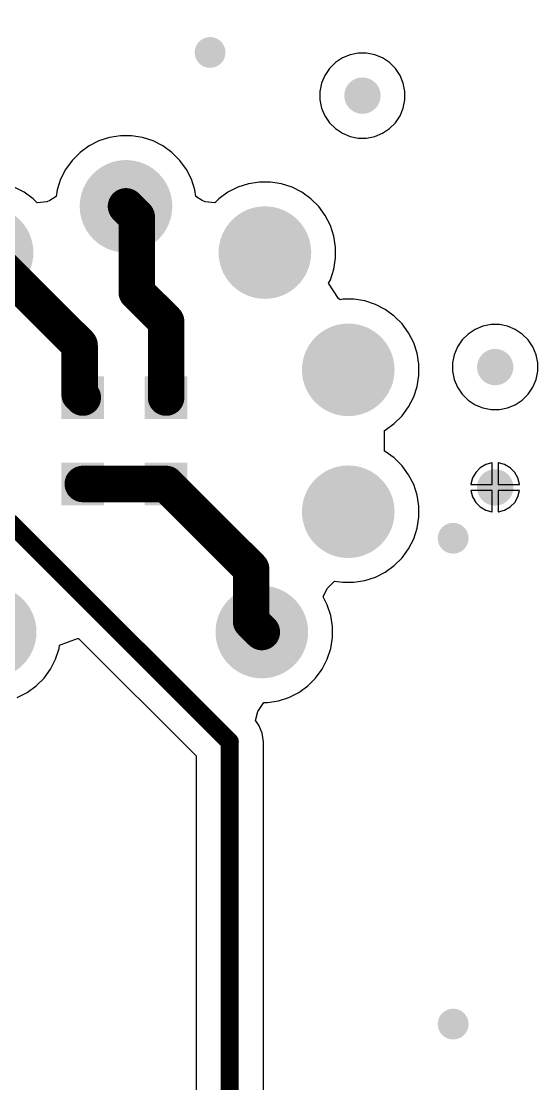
# Model space of a CAD drawing. Header units: inches. Extents: x 4.53 to 13.89, y 0.79 to 10.58.
# Drawn here: x 9.93 to 10.767, y 3.053 to 4.775 of the extents above; entities that cross this region are included whole.
import ezdxf

# ---------------------------------------------------------------- set-up
doc = ezdxf.new("R2010")
doc.units = ezdxf.units.IN
doc.header["$MEASUREMENT"] = 0
for name, color, linetype in [('Pad Holes', 156, 'Continuous'), ('Top Layer', 1, 'Continuous'), ('Via Holes', 16, 'Continuous')]:
    doc.layers.add(name, color=color, linetype=linetype)

# ---------------------------------------------------------------- blocks, each defined once
blk = doc.blocks.new('12A_7_B_4')
at = {"layer": 'Pad Holes'}
h = blk.add_hatch(color=7, dxfattribs=at)
edge = h.paths.add_edge_path()
edge.add_arc((-0.22, 0.31), 0.038, 0, 360)
h = blk.add_hatch(color=7, dxfattribs=at)
edge = h.paths.add_edge_path()
edge.add_arc((0.22, 0.31), 0.038, 0, 360)
h = blk.add_hatch(color=7, dxfattribs=at)
edge = h.paths.add_edge_path()
edge.add_arc((0.36, 0.125), 0.038, 0, 360)
h = blk.add_hatch(color=7, dxfattribs=at)
edge = h.paths.add_edge_path()
edge.add_arc((-0.36, 0.115), 0.038, 0, 360)
h = blk.add_hatch(color=7, dxfattribs=at)
edge = h.paths.add_edge_path()
edge.add_arc((-0.065, 0.07), 0.0222, 0, 360)
h = blk.add_hatch(color=7, dxfattribs=at)
edge = h.paths.add_edge_path()
edge.add_arc((0.07, 0.07), 0.0222, 0, 360)
h = blk.add_hatch(color=7, dxfattribs=at)
edge = h.paths.add_edge_path()
edge.add_arc((-0.065, -0.07), 0.0222, 0, 360)
h = blk.add_hatch(color=7, dxfattribs=at)
edge = h.paths.add_edge_path()
edge.add_arc((0.07, -0.07), 0.0222, 0, 360)
h = blk.add_hatch(color=7, dxfattribs=at)
edge = h.paths.add_edge_path()
edge.add_arc((-0.36, -0.115), 0.038, 0, 360)
h = blk.add_hatch(color=7, dxfattribs=at)
edge = h.paths.add_edge_path()
edge.add_arc((0.36, -0.12), 0.038, 0, 360)
h = blk.add_hatch(color=7, dxfattribs=at)
edge = h.paths.add_edge_path()
edge.add_arc((-0.225, -0.305), 0.038, 0, 360)
h = blk.add_hatch(color=7, dxfattribs=at)
edge = h.paths.add_edge_path()
edge.add_arc((0.225, -0.305), 0.038, 0, 360)
h = blk.add_hatch(color=7, dxfattribs=at)
edge = h.paths.add_edge_path()
edge.add_arc((0, -0.38), 0.038, 0, 360)
at = {"layer": 'Top Layer'}
h = blk.add_hatch(color=1, dxfattribs=at)
edge = h.paths.add_edge_path()
edge.add_arc((-0.22, 0.31), 0.075, 0, 360)
h = blk.add_hatch(color=1, dxfattribs=at)
edge = h.paths.add_edge_path()
edge.add_arc((0.22, 0.31), 0.075, 0, 360)
h = blk.add_hatch(color=1, dxfattribs=at)
edge = h.paths.add_edge_path()
edge.add_arc((-0.36, 0.115), 0.075, 0, 360)
h = blk.add_hatch(color=1, dxfattribs=at)
edge = h.paths.add_edge_path()
edge.add_arc((0.36, 0.125), 0.075, 0, 360)
for points in [[(-0.0996, 0.1046), (-0.0304, 0.1046), (-0.0304, 0.0354), (-0.0996, 0.0354)], [(0.0354, 0.1046), (0.1046, 0.1046), (0.1046, 0.0354), (0.0354, 0.0354)], [(-0.0996, -0.0354), (-0.0304, -0.0354), (-0.0304, -0.1046), (-0.0996, -0.1046)], [(0.0354, -0.0354), (0.1046, -0.0354), (0.1046, -0.1046), (0.0354, -0.1046)]]:
    blk.add_hatch(color=1, dxfattribs=at).paths.add_polyline_path(points)
h = blk.add_hatch(color=1, dxfattribs=at)
edge = h.paths.add_edge_path()
edge.add_arc((-0.36, -0.115), 0.075, 0, 360)
h = blk.add_hatch(color=1, dxfattribs=at)
edge = h.paths.add_edge_path()
edge.add_arc((0.36, -0.12), 0.075, 0, 360)
h = blk.add_hatch(color=1, dxfattribs=at)
edge = h.paths.add_edge_path()
edge.add_arc((-0.225, -0.305), 0.075, 0, 360)
h = blk.add_hatch(color=1, dxfattribs=at)
edge = h.paths.add_edge_path()
edge.add_arc((0.225, -0.305), 0.075, 0, 360)
h = blk.add_hatch(color=1, dxfattribs=at)
edge = h.paths.add_edge_path()
edge.add_arc((0, -0.38), 0.075, 0, 360)
blk = doc.blocks.new('RES_2W_VERTICAL_85')
at = {"layer": 'Pad Holes'}
h = blk.add_hatch(color=7, dxfattribs=at)
edge = h.paths.add_edge_path()
edge.add_arc((0, 0), 0.0197, 0, 360)
h = blk.add_hatch(color=7, dxfattribs=at)
edge = h.paths.add_edge_path()
edge.add_arc((0.195, 0), 0.0197, 0, 360)
at = {"layer": 'Top Layer'}
h = blk.add_hatch(color=1, dxfattribs=at)
edge = h.paths.add_edge_path()
edge.add_arc((0, 0), 0.0295, 0, 360)
h = blk.add_hatch(color=1, dxfattribs=at)
edge = h.paths.add_edge_path()
edge.add_arc((0.195, 0), 0.0295, 0, 360)
blk = doc.blocks.new('CAP_PANASSONIC_100N_450V_115')
at = {"layer": 'Pad Holes'}
h = blk.add_hatch(color=7, dxfattribs=at)
edge = h.paths.add_edge_path()
edge.add_arc((0, 0), 0.0197, 0, 360)
h = blk.add_hatch(color=7, dxfattribs=at)
edge = h.paths.add_edge_path()
edge.add_arc((0.395, 0), 0.0197, 0, 360)
at = {"layer": 'Top Layer'}
h = blk.add_hatch(color=1, dxfattribs=at)
edge = h.paths.add_edge_path()
edge.add_arc((0, 0), 0.0295, 0, 360)
h = blk.add_hatch(color=1, dxfattribs=at)
edge = h.paths.add_edge_path()
edge.add_arc((0.395, 0), 0.0295, 0, 360)

msp = doc.modelspace()

# ---------------------------------------------------------------- hatches: boundary and pattern name
at = {"layer": 'Top Layer'}
h = msp.add_hatch(color=1, dxfattribs=at)
edge = h.paths.add_edge_path()
edge.add_arc((10.2362, 4.7244), 0.025, 0, 360)
h = msp.add_hatch(color=1, dxfattribs=at)
edge = h.paths.add_edge_path()
edge.add_arc((10.6299, 3.937), 0.025, 0, 360)
h = msp.add_hatch(color=1, dxfattribs=at)
edge = h.paths.add_edge_path()
edge.add_arc((10.6299, 3.1496), 0.025, 0, 360)
at = {"layer": 'Via Holes'}
h = msp.add_hatch(color=7, dxfattribs=at)
edge = h.paths.add_edge_path()
edge.add_arc((10.2362, 4.7244), 0.014, 0, 360)
h = msp.add_hatch(color=7, dxfattribs=at)
edge = h.paths.add_edge_path()
edge.add_arc((10.6299, 3.937), 0.014, 0, 360)
h = msp.add_hatch(color=7, dxfattribs=at)
edge = h.paths.add_edge_path()
edge.add_arc((10.6299, 3.1496), 0.014, 0, 360)

# ---------------------------------------------------------------- linework, layer by layer
at = {"layer": 'Top Layer'}
for p, q in [((10.4629, 4.7207), (10.4504, 4.7155)), ((10.4762, 4.7233), (10.4629, 4.7207)), ((10.4898, 4.7233), (10.4762, 4.7233)), ((10.5031, 4.7207), (10.4898, 4.7233)), ((10.5156, 4.7155), (10.5031, 4.7207)), ((10.4391, 4.7079), (10.4295, 4.6984)), ((10.4504, 4.7155), (10.4391, 4.7079)), ((10.5269, 4.7079), (10.5156, 4.7155)), ((10.5365, 4.6984), (10.5269, 4.7079)), ((10.4219, 4.6871), (10.4168, 4.6745)), ((10.4295, 4.6984), (10.4219, 4.6871)), ((10.5441, 4.6871), (10.5365, 4.6984)), ((10.5492, 4.6745), (10.5441, 4.6871)), ((10.4168, 4.6745), (10.4141, 4.6612)), ((10.5519, 4.6612), (10.5492, 4.6745)), ((10.4141, 4.6612), (10.4141, 4.6476)), ((10.5519, 4.6476), (10.5519, 4.6612)), ((10.4141, 4.6476), (10.4168, 4.6343)), ((10.4168, 4.6343), (10.4219, 4.6218)), ((10.5441, 4.6218), (10.5492, 4.6343)), ((10.5492, 4.6343), (10.5519, 4.6476)), ((10.4219, 4.6218), (10.4295, 4.6105)), ((10.5365, 4.6105), (10.5441, 4.6218)), ((10.4295, 4.6105), (10.4391, 4.6009)), ((10.4391, 4.6009), (10.4504, 4.5934)), ((10.5156, 4.5934), (10.5269, 4.6009)), ((10.5269, 4.6009), (10.5365, 4.6105)), ((10.0561, 4.581), (10.0401, 4.5728)), ((10.0732, 4.5866), (10.0561, 4.581)), ((10.091, 4.5894), (10.0732, 4.5866)), ((10.109, 4.5894), (10.091, 4.5894)), ((10.1268, 4.5866), (10.109, 4.5894)), ((10.1439, 4.581), (10.1268, 4.5866)), ((10.1599, 4.5728), (10.1439, 4.581)), ((10.4504, 4.5934), (10.4629, 4.5882)), ((10.4629, 4.5882), (10.4762, 4.5855)), ((10.4762, 4.5855), (10.4898, 4.5855)), ((10.4898, 4.5855), (10.5031, 4.5882)), ((10.5031, 4.5882), (10.5156, 4.5934)), ((10.0401, 4.5728), (10.0255, 4.5622)), ((10.1745, 4.5622), (10.1599, 4.5728)), ((10.0128, 4.5495), (10.0022, 4.5349)), ((10.0255, 4.5622), (10.0128, 4.5495)), ((10.1872, 4.5495), (10.1745, 4.5622)), ((10.1978, 4.5349), (10.1872, 4.5495)), ((10.0022, 4.5349), (9.994, 4.5189)), ((10.206, 4.5189), (10.1978, 4.5349)), ((9.994, 4.5189), (9.9884, 4.5018)), ((10.2116, 4.5018), (10.206, 4.5189)), ((10.316, 4.5144), (10.2982, 4.5116)), ((10.334, 4.5144), (10.316, 4.5144)), ((10.3518, 4.5116), (10.334, 4.5144)), ((9.9349, 4.4978), (9.9189, 4.506)), ((9.9495, 4.4872), (9.9349, 4.4978)), ((9.9884, 4.5018), (9.9867, 4.491)), ((10.2133, 4.491), (10.2116, 4.5018)), ((10.2651, 4.4978), (10.2505, 4.4872)), ((10.2811, 4.506), (10.2651, 4.4978)), ((10.2982, 4.5116), (10.2811, 4.506)), ((10.3689, 4.506), (10.3518, 4.5116)), ((10.3849, 4.4978), (10.3689, 4.506)), ((10.3995, 4.4872), (10.3849, 4.4978)), ((9.9561, 4.4806), (9.9495, 4.4872)), ((9.9718, 4.4824), (9.9561, 4.4806)), ((9.9767, 4.4843), (9.9718, 4.4824)), ((9.9867, 4.491), (9.9767, 4.4843)), ((10.2233, 4.4843), (10.2133, 4.491)), ((10.2282, 4.4824), (10.2233, 4.4843)), ((10.2439, 4.4806), (10.2282, 4.4824)), ((10.2505, 4.4872), (10.2439, 4.4806)), ((10.4122, 4.4745), (10.3995, 4.4872)), ((10.4228, 4.4599), (10.4122, 4.4745)), ((10.431, 4.4439), (10.4228, 4.4599)), ((10.4366, 4.4268), (10.431, 4.4439)), ((10.4394, 4.409), (10.4366, 4.4268)), ((10.4394, 4.391), (10.4394, 4.409)), ((10.4366, 4.3732), (10.4394, 4.391)), ((10.431, 4.3561), (10.4366, 4.3732)), ((10.4281, 4.3504), (10.431, 4.3561)), ((10.444, 4.3258), (10.4281, 4.3504)), ((10.447, 4.3237), (10.444, 4.3258)), ((10.451, 4.3244), (10.447, 4.3237)), ((10.469, 4.3244), (10.451, 4.3244)), ((10.4868, 4.3216), (10.469, 4.3244)), ((10.5039, 4.316), (10.4868, 4.3216)), ((10.5199, 4.3078), (10.5039, 4.316)), ((10.5345, 4.2972), (10.5199, 4.3078)), ((10.5472, 4.2845), (10.5345, 4.2972)), ((10.5578, 4.2699), (10.5472, 4.2845)), ((10.6654, 4.2755), (10.6541, 4.2679)), ((10.6779, 4.2807), (10.6654, 4.2755)), ((10.6912, 4.2833), (10.6779, 4.2807)), ((10.7048, 4.2833), (10.6912, 4.2833)), ((10.7181, 4.2807), (10.7048, 4.2833)), ((10.7306, 4.2755), (10.7181, 4.2807)), ((10.7419, 4.2679), (10.7306, 4.2755)), ((10.566, 4.2539), (10.5578, 4.2699)), ((10.5716, 4.2368), (10.566, 4.2539)), ((10.6445, 4.2584), (10.6369, 4.2471)), ((10.6541, 4.2679), (10.6445, 4.2584)), ((10.7515, 4.2584), (10.7419, 4.2679)), ((10.7591, 4.2471), (10.7515, 4.2584)), ((10.5744, 4.219), (10.5716, 4.2368)), ((10.6369, 4.2471), (10.6318, 4.2345)), ((10.7642, 4.2345), (10.7591, 4.2471)), ((10.6318, 4.2345), (10.6291, 4.2212)), ((10.6291, 4.2212), (10.6291, 4.2076)), ((10.7669, 4.2212), (10.7642, 4.2345)), ((10.7669, 4.2076), (10.7669, 4.2212)), ((10.5744, 4.201), (10.5744, 4.219)), ((10.6291, 4.2076), (10.6318, 4.1943)), ((10.7642, 4.1943), (10.7669, 4.2076)), ((10.5716, 4.1832), (10.5744, 4.201)), ((10.6318, 4.1943), (10.6369, 4.1818)), ((10.7591, 4.1818), (10.7642, 4.1943)), ((10.566, 4.1661), (10.5716, 4.1832)), ((10.6369, 4.1818), (10.6445, 4.1705)), ((10.6445, 4.1705), (10.6541, 4.1609)), ((10.7419, 4.1609), (10.7515, 4.1705)), ((10.7515, 4.1705), (10.7591, 4.1818)), ((10.5578, 4.1501), (10.566, 4.1661)), ((10.6541, 4.1609), (10.6654, 4.1534)), ((10.6654, 4.1534), (10.6779, 4.1482)), ((10.7181, 4.1482), (10.7306, 4.1534)), ((10.7306, 4.1534), (10.7419, 4.1609)), ((10.5345, 4.1228), (10.5472, 4.1355)), ((10.5472, 4.1355), (10.5578, 4.1501)), ((10.6779, 4.1482), (10.6912, 4.1455)), ((10.6912, 4.1455), (10.7048, 4.1455)), ((10.7048, 4.1455), (10.7181, 4.1482)), ((10.5199, 4.1122), (10.5345, 4.1228)), ((10.5187, 4.1116), (10.5199, 4.1122)), ((10.5187, 4.0784), (10.5187, 4.1116)), ((10.5199, 4.0778), (10.5187, 4.0784)), ((10.5345, 4.0672), (10.5199, 4.0778)), ((10.5472, 4.0545), (10.5345, 4.0672)), ((10.5578, 4.0399), (10.5472, 4.0545)), ((10.6737, 4.0511), (10.6664, 4.0437)), ((10.6827, 4.0563), (10.6737, 4.0511)), ((10.6928, 4.059), (10.6827, 4.0563)), ((10.693, 4.059), (10.6928, 4.059)), ((10.693, 4.0244), (10.693, 4.059)), ((10.7032, 4.059), (10.703, 4.059)), ((10.703, 4.059), (10.703, 4.0244)), ((10.7133, 4.0563), (10.7032, 4.059)), ((10.7223, 4.0511), (10.7133, 4.0563)), ((10.7296, 4.0437), (10.7223, 4.0511)), ((10.566, 4.0239), (10.5578, 4.0399)), ((10.6612, 4.0347), (10.6585, 4.0246)), ((10.6664, 4.0437), (10.6612, 4.0347)), ((10.7348, 4.0347), (10.7296, 4.0437)), ((10.7375, 4.0246), (10.7348, 4.0347)), ((10.5716, 4.0068), (10.566, 4.0239)), ((10.6585, 4.0246), (10.6585, 4.0244)), ((10.6585, 4.0244), (10.693, 4.0244)), ((10.693, 4.0144), (10.6585, 4.0144)), ((10.6585, 4.0144), (10.6585, 4.0142)), ((10.6585, 4.0142), (10.6612, 4.0042)), ((10.693, 3.9799), (10.693, 4.0144)), ((10.703, 4.0244), (10.7375, 4.0244)), ((10.7375, 4.0144), (10.703, 4.0144)), ((10.703, 4.0144), (10.703, 3.9799)), ((10.7348, 4.0042), (10.7375, 4.0142)), ((10.7375, 4.0244), (10.7375, 4.0246)), ((10.7375, 4.0142), (10.7375, 4.0144)), ((10.5744, 3.989), (10.5716, 4.0068)), ((10.6612, 4.0042), (10.6664, 3.9952)), ((10.7296, 3.9952), (10.7348, 4.0042)), ((10.5744, 3.971), (10.5744, 3.989)), ((10.6664, 3.9952), (10.6737, 3.9878)), ((10.6737, 3.9878), (10.6827, 3.9826)), ((10.6827, 3.9826), (10.6928, 3.9799)), ((10.6928, 3.9799), (10.693, 3.9799)), ((10.703, 3.9799), (10.7032, 3.9799)), ((10.7032, 3.9799), (10.7133, 3.9826)), ((10.7133, 3.9826), (10.7223, 3.9878)), ((10.7223, 3.9878), (10.7296, 3.9952)), ((10.5716, 3.9532), (10.5744, 3.971)), ((10.566, 3.9361), (10.5716, 3.9532)), ((10.5578, 3.9201), (10.566, 3.9361)), ((10.5472, 3.9055), (10.5578, 3.9201)), ((10.5199, 3.8822), (10.5345, 3.8928)), ((10.5345, 3.8928), (10.5472, 3.9055)), ((10.5039, 3.874), (10.5199, 3.8822)), ((10.4257, 3.8557), (10.4378, 3.8677)), ((10.4378, 3.8677), (10.451, 3.8656)), ((10.451, 3.8656), (10.469, 3.8656)), ((10.469, 3.8656), (10.4868, 3.8684)), ((10.4868, 3.8684), (10.5039, 3.874)), ((10.4194, 3.8419), (10.4257, 3.8557)), ((10.426, 3.8289), (10.4194, 3.8419)), ((10.4316, 3.8118), (10.426, 3.8289)), ((10.4344, 3.794), (10.4316, 3.8118)), ((10.4344, 3.776), (10.4344, 3.794)), ((9.9924, 3.7636), (10.0212, 3.7746)), ((10.0212, 3.7746), (10.0233, 3.7745)), ((10.0233, 3.7745), (10.2134, 3.5844)), ((10.4316, 3.7582), (10.4344, 3.776)), ((9.986, 3.7411), (9.9916, 3.7582)), ((9.9916, 3.7582), (9.9924, 3.7636)), ((10.426, 3.7411), (10.4316, 3.7582)), ((9.9778, 3.7251), (9.986, 3.7411)), ((10.4178, 3.7251), (10.426, 3.7411)), ((9.9672, 3.7105), (9.9778, 3.7251)), ((10.4072, 3.7105), (10.4178, 3.7251)), ((9.9545, 3.6978), (9.9672, 3.7105)), ((10.3945, 3.6978), (10.4072, 3.7105)), ((9.9239, 3.679), (9.9399, 3.6872)), ((9.9399, 3.6872), (9.9545, 3.6978)), ((10.3639, 3.679), (10.3799, 3.6872)), ((10.3799, 3.6872), (10.3945, 3.6978)), ((10.3138, 3.6563), (10.3233, 3.6706)), ((10.3233, 3.6706), (10.329, 3.6706)), ((10.329, 3.6706), (10.3468, 3.6734)), ((10.3468, 3.6734), (10.3639, 3.679)), ((10.3096, 3.6417), (10.3138, 3.6563)), ((10.3153, 3.6343), (10.3096, 3.6417)), ((10.3207, 3.6211), (10.3153, 3.6343)), ((10.3226, 3.607), (10.3207, 3.6211)), ((10.3226, 2.5754), (10.3226, 3.607)), ((10.2134, 3.5844), (10.2134, 2.9194))]:
    msp.add_line(p, q, dxfattribs=at)
for points in [[(10.1, 4.475, 0.0591, 0.0591, 0), (10.1174, 4.4576, 0.0591, 0.0591, 0)], [(10.1174, 4.3358, 0.0591, 0.0591, 0), (10.1174, 4.4576, 0.0591, 0.0591, 0)], [(9.875, 4.4, 0.0591, 0.0591, 0), (10.0249, 4.2501, 0.0591, 0.0591, 0)], [(10.1174, 4.3358, 0.0591, 0.0591, 0), (10.165, 4.2882, 0.0591, 0.0591, 0)], [(10.165, 4.165, 0.0591, 0.0591, 0), (10.165, 4.2882, 0.0591, 0.0591, 0)], [(10.0249, 4.1701, 0.0591, 0.0591, 0), (10.0249, 4.2501, 0.0591, 0.0591, 0)], [(10.0249, 4.1701, 0.0591, 0.0591, 0), (10.03, 4.165, 0.0591, 0.0591, 0)], [(10.03, 4.025, 0.0591, 0.0591, 0), (10.165, 4.025, 0.0591, 0.0591, 0)], [(10.165, 4.025, 0.0591, 0.0591, 0), (10.3026, 3.8874, 0.0591, 0.0591, 0)], [(9.911, 3.964, 0.0295, 0.0295, 0), (10.268, 3.607, 0.0295, 0.0295, 0)], [(10.3026, 3.8024, 0.0591, 0.0591, 0), (10.3026, 3.8874, 0.0591, 0.0591, 0)], [(10.3026, 3.8024, 0.0591, 0.0591, 0), (10.32, 3.785, 0.0591, 0.0591, 0)], [(10.268, 2.5331, 0.0295, 0.0295, 0), (10.268, 3.607, 0.0295, 0.0295, 0)]]:
    msp.add_lwpolyline(points, format="xyseb", dxfattribs=at)
for points in [[(10.0852, 4.475, 0.0295, 0.0295, 1), (10.1148, 4.475, 0.0295, 0.0295, 1)], [(10.1026, 4.4576, 0.0295, 0.0295, 1), (10.1322, 4.4576, 0.0295, 0.0295, 1)], [(10.1026, 4.4576, 0.0295, 0.0295, 1), (10.1322, 4.4576, 0.0295, 0.0295, 1)], [(10.1026, 4.3358, 0.0295, 0.0295, 1), (10.1322, 4.3358, 0.0295, 0.0295, 1)], [(10.1026, 4.3358, 0.0295, 0.0295, 1), (10.1322, 4.3358, 0.0295, 0.0295, 1)], [(10.1502, 4.2882, 0.0295, 0.0295, 1), (10.1798, 4.2882, 0.0295, 0.0295, 1)], [(10.1502, 4.2882, 0.0295, 0.0295, 1), (10.1798, 4.2882, 0.0295, 0.0295, 1)], [(10.0101, 4.2501, 0.0295, 0.0295, 1), (10.0396, 4.2501, 0.0295, 0.0295, 1)], [(10.0101, 4.2501, 0.0295, 0.0295, 1), (10.0396, 4.2501, 0.0295, 0.0295, 1)], [(10.0101, 4.1701, 0.0295, 0.0295, 1), (10.0396, 4.1701, 0.0295, 0.0295, 1)], [(10.0101, 4.1701, 0.0295, 0.0295, 1), (10.0396, 4.1701, 0.0295, 0.0295, 1)], [(10.0152, 4.165, 0.0295, 0.0295, 1), (10.0448, 4.165, 0.0295, 0.0295, 1)], [(10.1502, 4.165, 0.0295, 0.0295, 1), (10.1798, 4.165, 0.0295, 0.0295, 1)], [(10.0152, 4.025, 0.0295, 0.0295, 1), (10.0448, 4.025, 0.0295, 0.0295, 1)], [(10.1502, 4.025, 0.0295, 0.0295, 1), (10.1798, 4.025, 0.0295, 0.0295, 1)], [(10.1502, 4.025, 0.0295, 0.0295, 1), (10.1798, 4.025, 0.0295, 0.0295, 1)], [(10.2878, 3.8874, 0.0295, 0.0295, 1), (10.3174, 3.8874, 0.0295, 0.0295, 1)], [(10.2878, 3.8874, 0.0295, 0.0295, 1), (10.3174, 3.8874, 0.0295, 0.0295, 1)], [(10.2878, 3.8024, 0.0295, 0.0295, 1), (10.3174, 3.8024, 0.0295, 0.0295, 1)], [(10.2878, 3.8024, 0.0295, 0.0295, 1), (10.3174, 3.8024, 0.0295, 0.0295, 1)], [(10.3052, 3.785, 0.0295, 0.0295, 1), (10.3348, 3.785, 0.0295, 0.0295, 1)], [(10.2606, 3.607, 0.0148, 0.0148, 1), (10.2754, 3.607, 0.0148, 0.0148, 1)], [(10.2606, 3.607, 0.0148, 0.0148, 1), (10.2754, 3.607, 0.0148, 0.0148, 1)]]:
    msp.add_lwpolyline(points, format="xyseb", close=True, dxfattribs=at)

# ---------------------------------------------------------------- block references
for name, p, rotation in [('CAP_PANASSONIC_100N_450V_115', (10.483, 4.6544), 90), ('12A_7_B_4', (10.1, 4.095), 180), ('RES_2W_VERTICAL_85', (10.698, 4.2144), 270)]:
    msp.add_blockref(name, p, dxfattribs=dict(rotation=rotation))

doc.saveas('drawing.dxf')
